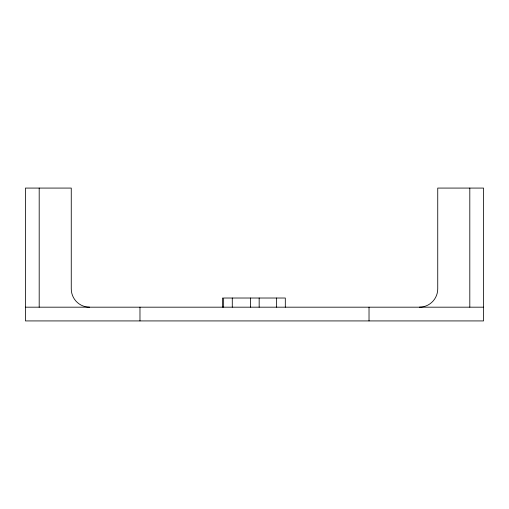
<?xml version="1.0" encoding="UTF-8"?>
<svg xmlns="http://www.w3.org/2000/svg" width="509" height="509" viewBox="0 0 509 509"><rect width="100%" height="100%" fill="white"/><g stroke="black" fill="none" stroke-linecap="round" stroke-linejoin="round"><path stroke-width="0.76" d="M223.006 298.019L222.598 298.019L222.598 307.181M25.45 307.181L483.55 307.181M469.807 188.076L469.807 307.181M369.025 307.181L369.025 320.924M285.314 307.181L285.314 298.019L223.636 298.019L223.636 307.181M276.629 298.019L276.629 307.181M259.164 298.019L259.164 307.181M250.517 298.019L250.517 307.181M232.282 298.019L232.282 307.181M139.975 307.181L139.975 320.924M39.193 188.076L39.193 307.181M89.584 307.181A18.324 18.324 0 0 1 71.26 288.858L71.26 188.076L25.45 188.076L25.45 320.924L483.55 320.924L483.55 188.076L437.74 188.076L437.74 288.858A18.324 18.324 0 0 1 419.416 307.181"/></g></svg>
